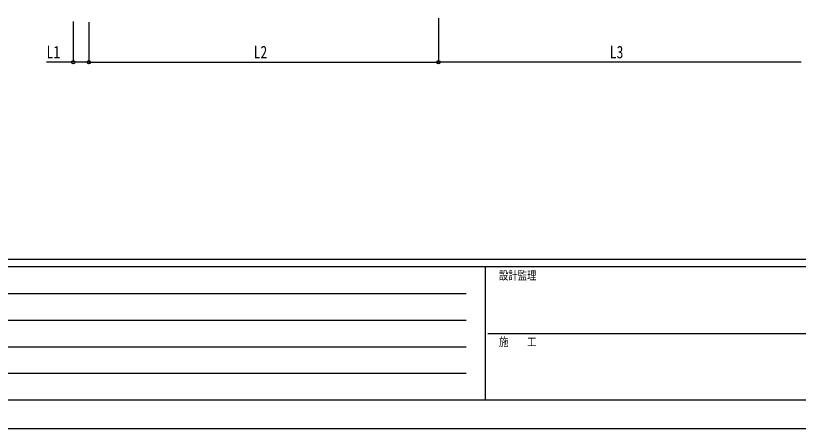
# Model space of a CAD drawing. Units: millimetres, scale not verified. Extents: x -12615 to 12615, y -8910 to 8910.
# Drawn here: x -7622 to -1441, y -8910 to -5649 of the extents above; entities that cross this region are included whole.
import ezdxf
from ezdxf.enums import TextEntityAlignment as Align

# ---------------------------------------------------------------- set-up
doc = ezdxf.new("R2010")
doc.units = ezdxf.units.MM
doc.header["$LTSCALE"] = 40
doc.layers.add('0-6_YKK_D', color=6, linetype='Continuous')
doc.layers.add('0-7_YKK_ZWAK', color=7, linetype='Continuous')
doc.styles.add('ＭＳ ゴシック', font='')
doc.styles.get('ＭＳ ゴシック').set_extended_font_data('MS Gothic')

msp = doc.modelspace()

# ---------------------------------------------------------------- linework, layer by layer
at = {"layer": '0-6_YKK_D'}
for p, q in [((-4283.32, -5668.68), (-4283.32, -6018.29)), ((-4283.32, -5668.68), (-4283.32, -6018.29)), ((-7167.32, -5695.11), (-7167.32, -6018.29)), ((-7043.32, -5700.19), (-7043.32, -6018.29)), ((-7043.32, -5700.19), (-7043.32, -6018.29)), ((-7043.32, -6017.29), (-4283.32, -6017.29)), ((-1419.32, -6017.29), (-4283.32, -6017.29))]:
    msp.add_line(p, q, dxfattribs=at)
msp.add_lwpolyline([(-7043.32, -6017.29), (-7167.32, -6017.29), (-7379.32, -6017.29)], dxfattribs=at)
for centre in [(-7167.32, -6017.29), (-7043.32, -6017.29), (-7043.32, -6017.29), (-4283.32, -6017.29), (-4283.32, -6017.29)]:
    msp.add_circle(centre, 12.75, dxfattribs=at)
at = {"layer": '0-7_YKK_ZWAK'}
for p, q in [((11685.06, -7575), (-11714.94, -7575)), ((-3914.94, -7635), (-11714.94, -7635)), ((-3914.94, -7635), (-3914.94, -8685)), ((-14.94, -7635), (-3914.94, -7635)), ((-11587.44, -7845), (-4064.94, -7845)), ((-11587.44, -8055), (-4064.94, -8055)), ((-3892.44, -8160), (-14.94, -8160)), ((-11587.44, -8265), (-4064.94, -8265)), ((-11587.44, -8475), (-4064.94, -8475)), ((-11714.94, -8685), (-3914.94, -8685)), ((-3914.94, -8685), (-14.94, -8685))]:
    msp.add_line(p, q, dxfattribs=at)
msp.add_lwpolyline([(-12615, -8910), (12615, -8910), (12615, 8910), (-12615, 8910)], close=True, dxfattribs=at)

# ---------------------------------------------------------------- texts
at = {"layer": '0-6_YKK_D', "style": 'ＭＳ ゴシック', "width": 0.8}
for s, p in [('L1', (-7378.02, -6015.99)), ('L2', (-5742.52, -6015.99)), ('L3', (-2930.52, -6015.99))]:
    msp.add_text(s, height=98.97, dxfattribs=at).set_placement(p, align=Align.BOTTOM_LEFT)
at = {"layer": '0-7_YKK_ZWAK', "style": 'ＭＳ ゴシック', "width": 0.8}
for s, p in [('設計監理', (-3804.94, -7755)), ('施\u3000\u3000工', (-3804.94, -8280))]:
    msp.add_text(s, height=65.98, dxfattribs=at).set_placement(p, align=Align.BOTTOM_LEFT)

doc.saveas('drawing.dxf')
